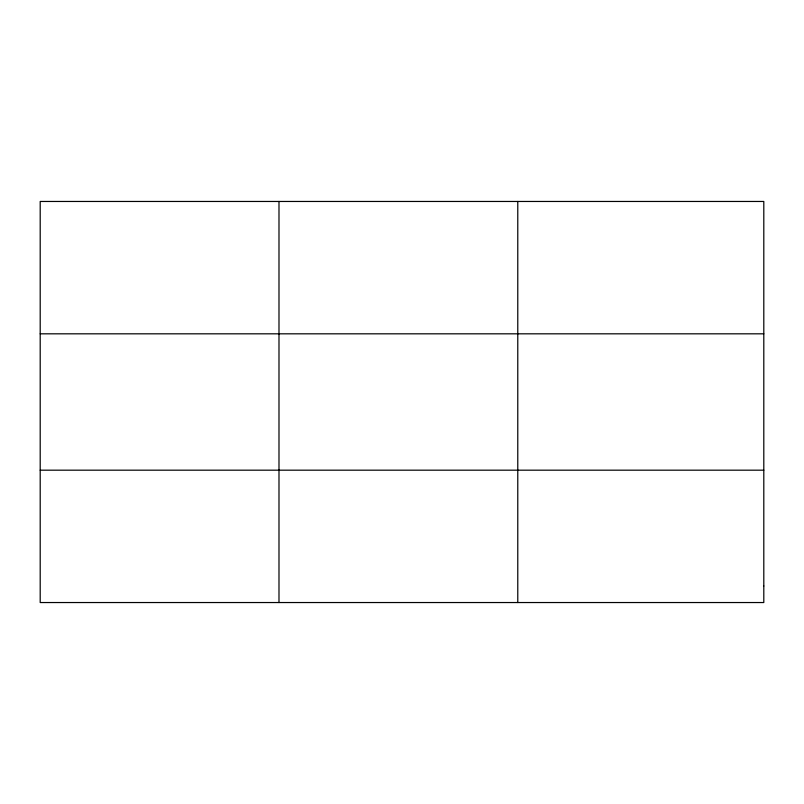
<?xml version="1.0" encoding="UTF-8"?>
<svg xmlns="http://www.w3.org/2000/svg" width="804" height="804" viewBox="0 0 804 804"><rect width="100%" height="100%" fill="white"/><g stroke="black" fill="none" stroke-linecap="round" stroke-linejoin="round"><path stroke-width="1.21" d="M278.988 201.462L278.988 602.538M517.776 201.462L517.776 602.538M40.2 333.821L763.8 333.821M40.2 470.179L763.8 470.179M763.8 585.995L763.8 602.538L40.2 602.538L40.2 201.462L763.8 201.462L763.8 585.995"/></g></svg>
